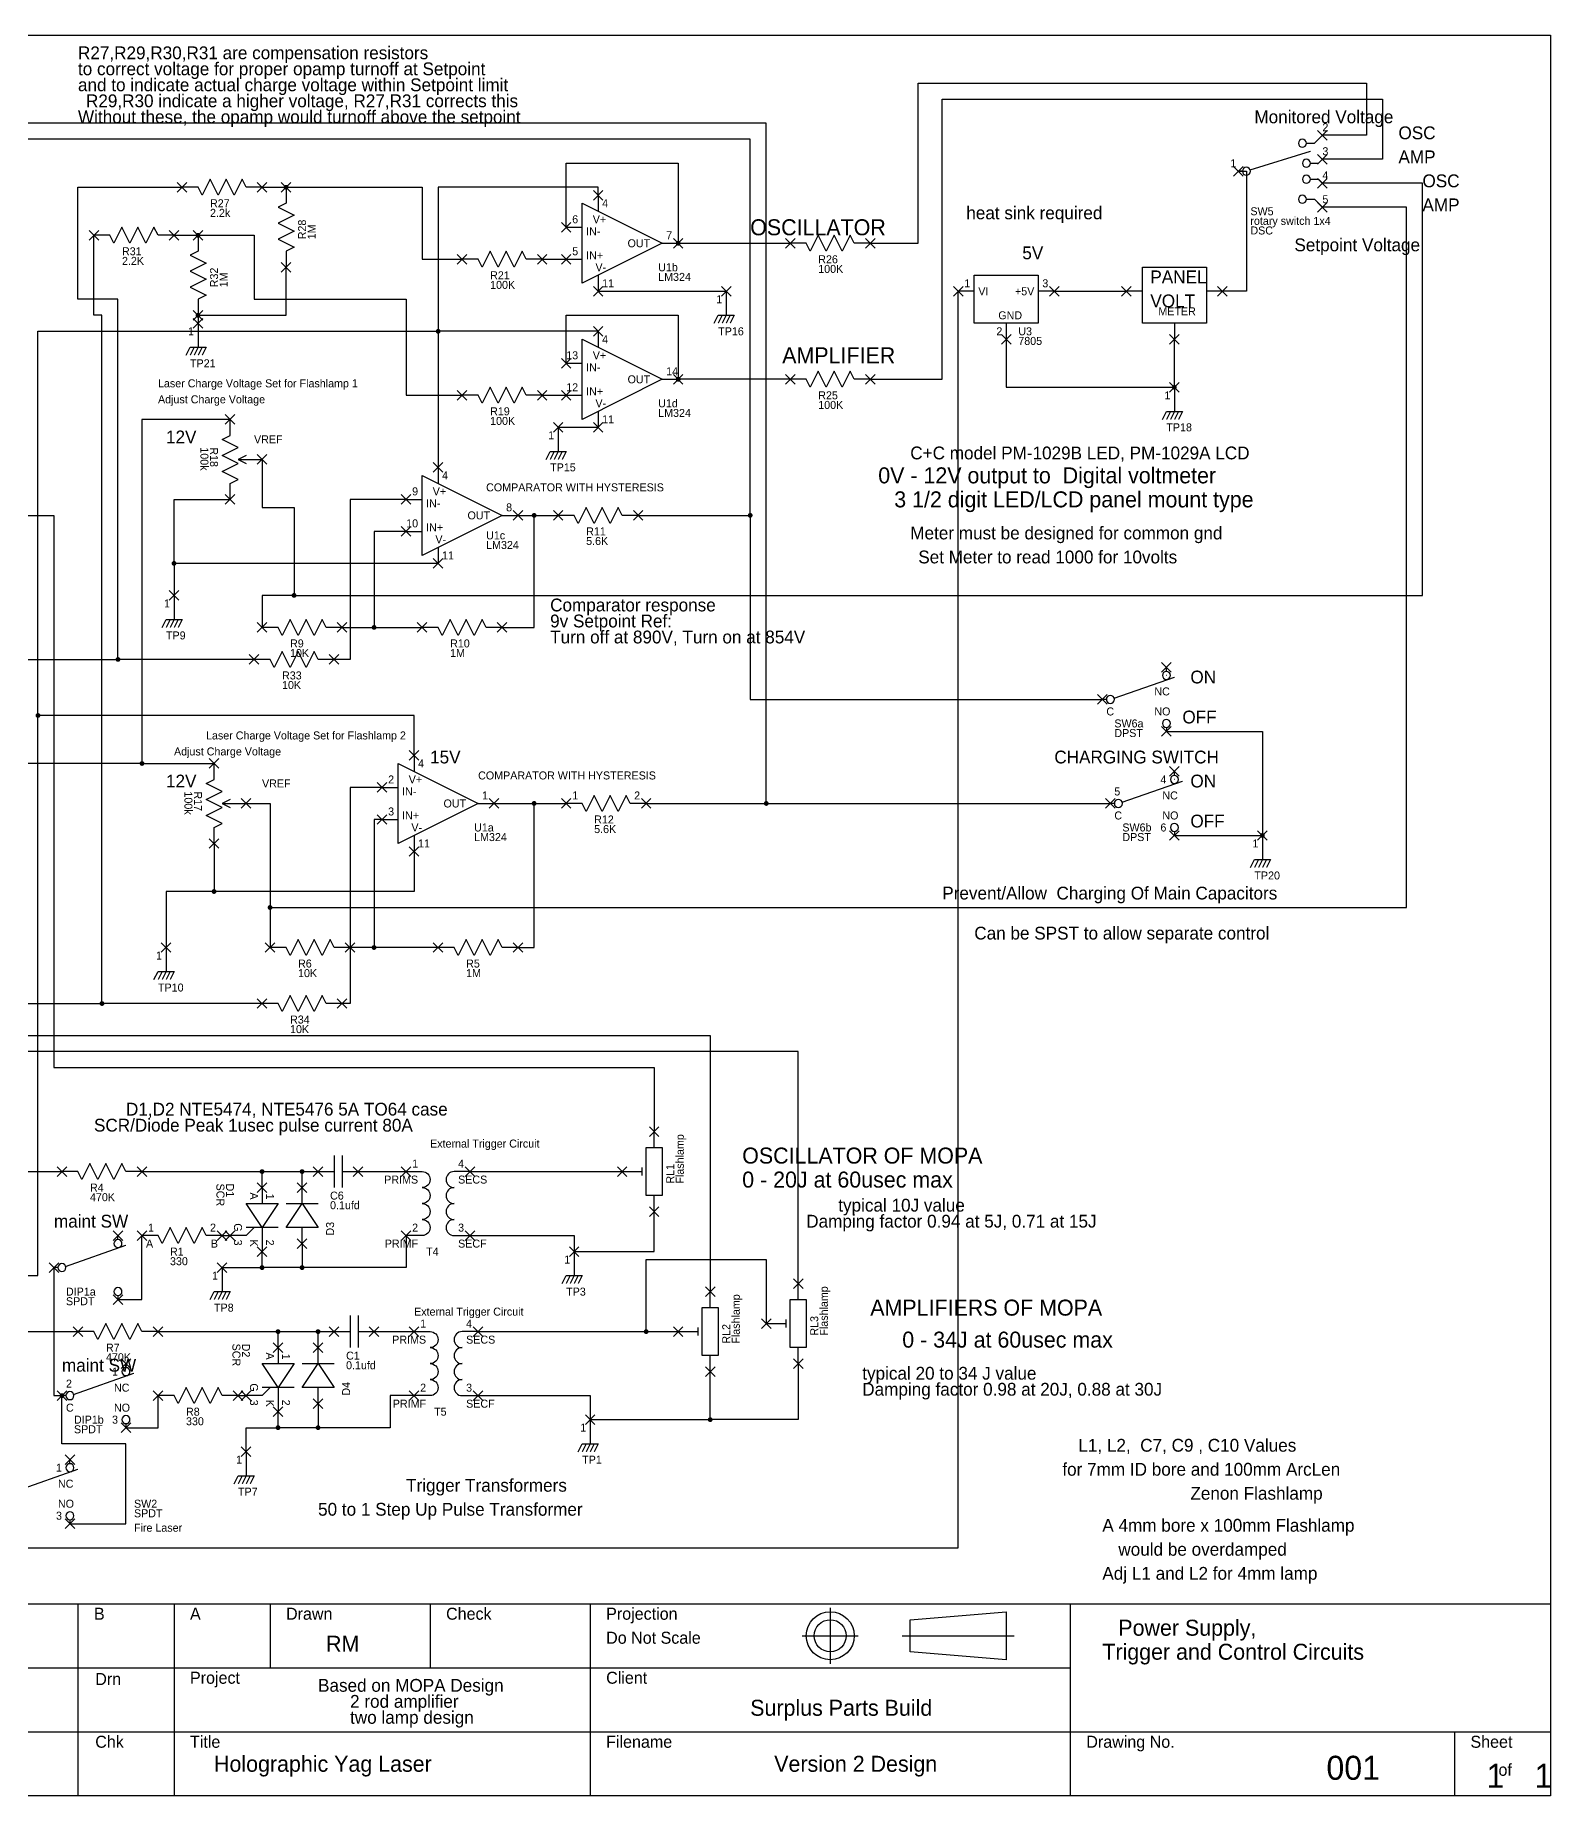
# Model space of a CAD drawing. Extents: x 14668 to 30702, y 17564 to 28750.
# Drawn here: x 21233 to 30702, y 17750 to 28750 of the extents above; entities that cross this region are included whole.
import ezdxf
from ezdxf.enums import TextEntityAlignment as Align

# ---------------------------------------------------------------- set-up
doc = ezdxf.new("R2010")
doc.units = 0
doc.layers.get('0').update_dxf_attribs({"linetype": 'CONTINUOUS'})
doc.layers.add('SHEET', color=2, linetype='CONTINUOUS')

# ---------------------------------------------------------------- blocks, each defined once
blk = doc.blocks.new('2')
for p, q in [((-30, 30), (30, -30)), ((-30, -30), (30, 30))]:
    blk.add_line(p, q)
blk = doc.blocks.new('__JUNCTIONS__')
at = {"const_width": 15}
blk.add_lwpolyline([(-7.5, 0, 1), (7.5, 0, 1)], format="xyb", close=True, dxfattribs=at)
blk = doc.blocks.new('TERMINAL')
for p, q in [((-30, 30), (30, -30)), ((-30, -30), (30, 30))]:
    blk.add_line(p, q)

msp = doc.modelspace()

# ---------------------------------------------------------------- linework, layer by layer
at = {"layer": 'SHEET'}
for points in [[(14700, 17750), (14700, 28750), (14700, 28750), (30700, 28750), (30700, 28750), (30700, 17750), (30700, 17750), (14700, 17750), (14700, 17750)], [(24650, 27200), (24650, 27700), (24650, 27700), (25150, 27450), (25150, 27450), (24650, 27200), (24650, 27200)], [(28150, 26950), (28150, 27300), (28150, 27300), (28550, 27300), (28550, 27300), (28550, 26950), (28550, 26950), (28150, 26950), (28150, 26950)], [(27100, 26950), (27100, 27250), (27100, 27250), (27500, 27250), (27500, 27250), (27500, 26950), (27500, 26950), (27100, 26950), (27100, 26950)], [(24650, 26350), (24650, 26850), (24650, 26850), (25150, 26600), (25150, 26600), (24650, 26350), (24650, 26350)], [(23650, 25500), (23650, 26000), (23650, 26000), (24150, 25750), (24150, 25750), (23650, 25500), (23650, 25500)], [(23500, 23700), (23500, 24200), (23500, 24200), (24000, 23950), (24000, 23950), (23500, 23700), (23500, 23700)], [(25150, 21500), (25050, 21500), (25050, 21500), (25050, 21800), (25050, 21800), (25150, 21800), (25150, 21800), (25150, 21500), (25150, 21500)], [(22550, 21450), (22750, 21450), (22750, 21450), (22650, 21300), (22650, 21300), (22550, 21450), (22550, 21450)], [(23000, 21300), (22800, 21300), (22800, 21300), (22900, 21450), (22900, 21450), (23000, 21300), (23000, 21300)], [(25500, 20500), (25400, 20500), (25400, 20500), (25400, 20800), (25400, 20800), (25500, 20800), (25500, 20800), (25500, 20500), (25500, 20500)], [(26050, 20550), (25950, 20550), (25950, 20550), (25950, 20850), (25950, 20850), (26050, 20850), (26050, 20850), (26050, 20550), (26050, 20550)], [(22650, 20450), (22850, 20450), (22850, 20450), (22750, 20300), (22750, 20300), (22650, 20450), (22650, 20450)], [(23100, 20300), (22900, 20300), (22900, 20300), (23000, 20450), (23000, 20450), (23100, 20300), (23100, 20300)], [(26700, 18650), (26700, 18850), (26700, 18850), (27300, 18900), (27300, 18900), (27300, 18600), (27300, 18600), (26700, 18650), (26700, 18650)]]:
    msp.add_lwpolyline(points, close=True, dxfattribs=at)
for points in [[(26450, 27450), (26750, 27450), (26750, 27450), (26750, 28450), (26750, 28450), (29550, 28450), (29550, 28450), (29550, 28125), (29550, 28125), (29275, 28125), (29275, 28125)], [(26450, 26600), (26900, 26600), (26900, 26600), (26900, 28350), (26900, 28350), (29650, 28350), (29650, 28350), (29650, 27975), (29650, 27975), (29275, 27975), (29275, 27975)], [(25800, 23950), (25800, 28200), (25800, 28200), (17450, 28200), (17450, 28200), (17450, 24150), (17450, 24150), (16650, 24150), (16650, 24150)], [(25700, 25750), (25700, 28100), (25700, 28100), (17550, 28100), (17550, 28100), (17550, 25050), (17550, 25050), (16600, 25050), (16600, 25050)], [(24550, 27550), (24550, 27950), (24550, 27950), (25250, 27950), (25250, 27950), (25250, 27450), (25250, 27450)], [(28823, 27908), (29200, 28025), (29200, 28025)], [(22650, 27800), (22550, 27800), (22550, 27800), (22525, 27850), (22525, 27850), (22475, 27750), (22475, 27750), (22425, 27850), (22425, 27850), (22375, 27750), (22375, 27750), (22325, 27850), (22325, 27850), (22275, 27750), (22275, 27750), (22250, 27800), (22250, 27800), (22150, 27800), (22150, 27800)], [(28750, 27900), (28800, 27900), (28800, 27900), (28800, 27150), (28800, 27150), (28650, 27150), (28650, 27150)], [(21750, 24850), (21750, 27100), (21750, 27100), (21500, 27100), (21500, 27100), (21500, 27800), (21500, 27800), (22150, 27800), (22150, 27800)], [(22650, 27800), (22800, 27800), (22800, 27800)], [(22800, 27800), (22800, 27700), (22800, 27700), (22750, 27675), (22750, 27675), (22850, 27625), (22850, 27625), (22750, 27575), (22750, 27575), (22850, 27525), (22850, 27525), (22750, 27475), (22750, 27475), (22850, 27425), (22850, 27425), (22800, 27400), (22800, 27400), (22800, 27300), (22800, 27300)], [(22800, 27800), (23650, 27800), (23650, 27800), (23650, 27350), (23650, 27350), (23900, 27350), (23900, 27350)], [(22850, 25250), (29900, 25250), (29900, 25250), (29900, 27825), (29900, 27825), (29275, 27825), (29275, 27825)], [(24750, 27750), (24750, 27800), (24750, 27800), (23750, 27800), (23750, 27800), (23750, 26900), (23750, 26900)], [(24750, 27750), (24750, 27650), (24750, 27650)], [(22700, 23300), (29800, 23300), (29800, 23300), (29800, 27675), (29800, 27675), (29275, 27675), (29275, 27675)], [(22100, 27500), (22000, 27500), (22000, 27500), (21975, 27550), (21975, 27550), (21925, 27450), (21925, 27450), (21875, 27550), (21875, 27550), (21825, 27450), (21825, 27450), (21775, 27550), (21775, 27550), (21725, 27450), (21725, 27450), (21700, 27500), (21700, 27500), (21600, 27500), (21600, 27500)], [(21650, 22700), (21650, 27000), (21650, 27000), (21600, 27000), (21600, 27000), (21600, 27500), (21600, 27500)], [(22100, 27500), (22250, 27500), (22250, 27500)], [(22250, 27500), (22250, 27400), (22250, 27400), (22200, 27375), (22200, 27375), (22300, 27325), (22300, 27325), (22200, 27275), (22200, 27275), (22300, 27225), (22300, 27225), (22200, 27175), (22200, 27175), (22300, 27125), (22300, 27125), (22250, 27100), (22250, 27100), (22250, 27000), (22250, 27000)], [(22250, 27500), (22600, 27500), (22600, 27500), (22600, 27100), (22600, 27100), (23550, 27100), (23550, 27100), (23550, 26500), (23550, 26500), (23900, 26500), (23900, 26500)], [(24550, 27550), (24650, 27550), (24650, 27550)], [(26450, 27450), (26350, 27450), (26350, 27450), (26325, 27500), (26325, 27500), (26275, 27400), (26275, 27400), (26225, 27500), (26225, 27500), (26175, 27400), (26175, 27400), (26125, 27500), (26125, 27500), (26075, 27400), (26075, 27400), (26050, 27450), (26050, 27450), (25950, 27450), (25950, 27450)], [(24400, 27350), (24300, 27350), (24300, 27350), (24275, 27400), (24275, 27400), (24225, 27300), (24225, 27300), (24175, 27400), (24175, 27400), (24125, 27300), (24125, 27300), (24075, 27400), (24075, 27400), (24025, 27300), (24025, 27300), (24000, 27350), (24000, 27350), (23900, 27350), (23900, 27350)], [(25150, 27450), (25250, 27450), (25250, 27450)], [(25250, 27450), (25950, 27450), (25950, 27450)], [(22250, 27000), (22800, 27000), (22800, 27000), (22800, 27300), (22800, 27300)], [(24400, 27350), (24550, 27350), (24550, 27350)], [(24550, 27350), (24650, 27350), (24650, 27350)], [(24750, 27250), (24750, 27150), (24750, 27150)], [(20900, 19850), (20900, 19300), (20900, 19300), (27000, 19300), (27000, 19300), (27000, 27150), (27000, 27150)], [(24750, 27150), (25550, 27150), (25550, 27150)], [(25550, 27150), (25550, 27000), (25550, 27000)], [(27100, 27150), (27000, 27150), (27000, 27150)], [(27600, 27150), (27500, 27150), (27500, 27150)], [(27600, 27150), (28050, 27150), (28050, 27150)], [(28150, 27150), (28050, 27150), (28050, 27150)], [(28650, 27150), (28550, 27150), (28550, 27150)], [(22250, 27000), (22250, 26950), (22250, 26950)], [(22250, 26950), (22250, 26800), (22250, 26800)], [(24550, 26700), (24550, 27000), (24550, 27000), (25250, 27000), (25250, 27000), (25250, 26600), (25250, 26600)], [(25475, 26950), (25500, 27000), (25500, 27000), (25600, 27000), (25600, 27000), (25575, 26950), (25575, 26950)], [(25525, 27000), (25500, 26950), (25500, 26950)], [(25550, 27000), (25525, 26950), (25525, 26950)], [(25575, 27000), (25550, 26950), (25550, 26950)], [(27300, 26950), (27300, 26850), (27300, 26850)], [(28350, 26950), (28350, 26850), (28350, 26850)], [(21250, 24500), (21250, 26900), (21250, 26900), (23750, 26900), (23750, 26900)], [(24750, 26900), (23750, 26900), (23750, 26900)], [(23750, 26900), (23750, 26050), (23750, 26050)], [(24750, 26900), (24750, 26800), (24750, 26800)], [(27300, 26850), (27300, 26550), (27300, 26550), (28350, 26550), (28350, 26550)], [(28350, 26550), (28350, 26850), (28350, 26850)], [(22175, 26750), (22200, 26800), (22200, 26800), (22300, 26800), (22300, 26800), (22275, 26750), (22275, 26750)], [(22225, 26800), (22200, 26750), (22200, 26750)], [(22250, 26800), (22225, 26750), (22225, 26750)], [(22275, 26800), (22250, 26750), (22250, 26750)], [(24550, 26700), (24650, 26700), (24650, 26700)], [(26450, 26600), (26350, 26600), (26350, 26600), (26325, 26650), (26325, 26650), (26275, 26550), (26275, 26550), (26225, 26650), (26225, 26650), (26175, 26550), (26175, 26550), (26125, 26650), (26125, 26650), (26075, 26550), (26075, 26550), (26050, 26600), (26050, 26600), (25950, 26600), (25950, 26600)], [(24400, 26500), (24300, 26500), (24300, 26500), (24275, 26550), (24275, 26550), (24225, 26450), (24225, 26450), (24175, 26550), (24175, 26550), (24125, 26450), (24125, 26450), (24075, 26550), (24075, 26550), (24025, 26450), (24025, 26450), (24000, 26500), (24000, 26500), (23900, 26500), (23900, 26500)], [(25150, 26600), (25250, 26600), (25250, 26600)], [(25950, 26600), (25250, 26600), (25250, 26600)], [(28350, 26550), (28350, 26400), (28350, 26400)], [(24400, 26500), (24550, 26500), (24550, 26500)], [(24550, 26500), (24650, 26500), (24650, 26500)], [(24750, 26400), (24750, 26300), (24750, 26300)], [(28275, 26350), (28300, 26400), (28300, 26400), (28400, 26400), (28400, 26400), (28375, 26350), (28375, 26350)], [(28325, 26400), (28300, 26350), (28300, 26350)], [(28350, 26400), (28325, 26350), (28325, 26350)], [(28375, 26400), (28350, 26350), (28350, 26350)], [(22450, 26350), (21900, 26350), (21900, 26350), (21900, 24200), (21900, 24200)], [(22450, 25850), (22450, 25950), (22450, 25950), (22500, 25975), (22500, 25975), (22400, 26025), (22400, 26025), (22500, 26075), (22500, 26075), (22400, 26125), (22400, 26125), (22500, 26175), (22500, 26175), (22400, 26225), (22400, 26225), (22450, 26250), (22450, 26250), (22450, 26350), (22450, 26350)], [(24500, 26300), (24500, 26150), (24500, 26150)], [(24750, 26300), (24500, 26300), (24500, 26300)], [(22550, 26125), (22500, 26100), (22500, 26100), (22550, 26075), (22550, 26075)], [(22500, 26100), (22650, 26100), (22650, 26100)], [(22650, 26100), (22650, 25800), (22650, 25800), (22850, 25800), (22850, 25800), (22850, 25250), (22850, 25250)], [(24425, 26100), (24450, 26150), (24450, 26150), (24550, 26150), (24550, 26150), (24525, 26100), (24525, 26100)], [(24475, 26150), (24450, 26100), (24450, 26100)], [(24500, 26150), (24475, 26100), (24475, 26100)], [(24525, 26150), (24500, 26100), (24500, 26100)], [(23750, 26050), (23750, 25950), (23750, 25950)], [(22100, 25450), (22100, 25850), (22100, 25850), (22450, 25850), (22450, 25850)], [(23550, 25850), (23200, 25850), (23200, 25850), (23200, 24850), (23200, 24850), (23100, 24850), (23100, 24850)], [(23550, 25850), (23650, 25850), (23650, 25850)], [(20550, 25750), (21350, 25750), (21350, 25750), (21350, 22300), (21350, 22300), (25100, 22300), (25100, 22300), (25100, 21900), (25100, 21900)], [(24150, 25750), (24250, 25750), (24250, 25750)], [(24150, 25050), (24350, 25050), (24350, 25050), (24350, 25750), (24350, 25750)], [(24250, 25750), (24350, 25750), (24350, 25750)], [(24350, 25750), (24500, 25750), (24500, 25750)], [(25000, 25750), (24900, 25750), (24900, 25750), (24875, 25800), (24875, 25800), (24825, 25700), (24825, 25700), (24775, 25800), (24775, 25800), (24725, 25700), (24725, 25700), (24675, 25800), (24675, 25800), (24625, 25700), (24625, 25700), (24600, 25750), (24600, 25750), (24500, 25750), (24500, 25750)], [(25000, 25750), (25700, 25750), (25700, 25750)], [(25700, 25750), (25700, 24600), (25700, 24600), (27900, 24600), (27900, 24600)], [(23550, 25650), (23350, 25650), (23350, 25650), (23350, 25050), (23350, 25050)], [(23550, 25650), (23650, 25650), (23650, 25650)], [(23750, 25550), (23750, 25450), (23750, 25450)], [(23750, 25450), (22100, 25450), (22100, 25450)], [(22100, 25450), (22100, 25250), (22100, 25250)], [(22100, 25250), (22100, 25100), (22100, 25100)], [(22850, 25250), (22650, 25250), (22650, 25250), (22650, 25050), (22650, 25050)], [(22025, 25050), (22050, 25100), (22050, 25100), (22150, 25100), (22150, 25100), (22125, 25050), (22125, 25050)], [(22075, 25100), (22050, 25050), (22050, 25050)], [(22100, 25100), (22075, 25050), (22075, 25050)], [(22125, 25100), (22100, 25050), (22100, 25050)], [(23150, 25050), (23050, 25050), (23050, 25050), (23025, 25100), (23025, 25100), (22975, 25000), (22975, 25000), (22925, 25100), (22925, 25100), (22875, 25000), (22875, 25000), (22825, 25100), (22825, 25100), (22775, 25000), (22775, 25000), (22750, 25050), (22750, 25050), (22650, 25050), (22650, 25050)], [(24150, 25050), (24050, 25050), (24050, 25050), (24025, 25100), (24025, 25100), (23975, 25000), (23975, 25000), (23925, 25100), (23925, 25100), (23875, 25000), (23875, 25000), (23825, 25100), (23825, 25100), (23775, 25000), (23775, 25000), (23750, 25050), (23750, 25050), (23650, 25050), (23650, 25050)], [(20150, 25050), (20400, 25050), (20400, 25050), (20400, 24850), (20400, 24850), (21750, 24850), (21750, 24850)], [(23150, 25050), (23350, 25050), (23350, 25050)], [(23350, 25050), (23650, 25050), (23650, 25050)], [(23100, 24850), (23000, 24850), (23000, 24850), (22975, 24900), (22975, 24900), (22925, 24800), (22925, 24800), (22875, 24900), (22875, 24900), (22825, 24800), (22825, 24800), (22775, 24900), (22775, 24900), (22725, 24800), (22725, 24800), (22700, 24850), (22700, 24850), (22600, 24850), (22600, 24850)], [(22600, 24850), (21750, 24850), (21750, 24850)], [(28300, 24750), (28299, 24750), (28299, 24750)], [(27973, 24608), (28350, 24740), (28350, 24740)], [(20750, 21000), (21250, 21000), (21250, 21000), (21250, 24500), (21250, 24500)], [(23600, 24250), (23600, 24500), (23600, 24500), (21250, 24500), (21250, 24500)], [(28300, 24400), (28900, 24400), (28900, 24400), (28900, 23750), (28900, 23750)], [(21900, 24200), (21150, 24200), (21150, 24200), (21150, 20250), (21150, 20250), (20900, 20250), (20900, 20250), (20900, 19850), (20900, 19850)], [(21900, 24200), (22350, 24200), (22350, 24200)], [(22350, 23700), (22350, 23800), (22350, 23800), (22400, 23825), (22400, 23825), (22300, 23875), (22300, 23875), (22400, 23925), (22400, 23925), (22300, 23975), (22300, 23975), (22400, 24025), (22400, 24025), (22300, 24075), (22300, 24075), (22350, 24100), (22350, 24100), (22350, 24200), (22350, 24200)], [(23600, 24250), (23600, 24150), (23600, 24150)], [(28023, 23958), (28400, 24090), (28400, 24090)], [(28350, 24100), (28349, 24100), (28349, 24100)], [(23400, 24050), (23200, 24050), (23200, 24050), (23200, 22700), (23200, 22700), (23150, 22700), (23150, 22700)], [(23400, 24050), (23500, 24050), (23500, 24050)], [(25050, 23950), (24950, 23950), (24950, 23950), (24925, 24000), (24925, 24000), (24875, 23900), (24875, 23900), (24825, 24000), (24825, 24000), (24775, 23900), (24775, 23900), (24725, 24000), (24725, 24000), (24675, 23900), (24675, 23900), (24650, 23950), (24650, 23950), (24550, 23950), (24550, 23950)], [(22450, 23975), (22400, 23950), (22400, 23950), (22450, 23925), (22450, 23925)], [(22400, 23950), (22550, 23950), (22550, 23950)], [(22550, 23950), (22700, 23950), (22700, 23950), (22700, 23300), (22700, 23300)], [(24000, 23950), (24100, 23950), (24100, 23950)], [(24100, 23950), (24350, 23950), (24350, 23950)], [(24250, 23050), (24350, 23050), (24350, 23050), (24350, 23950), (24350, 23950)], [(24350, 23950), (24550, 23950), (24550, 23950)], [(25050, 23950), (25800, 23950), (25800, 23950)], [(25800, 23950), (27950, 23950), (27950, 23950)], [(23400, 23850), (23350, 23850), (23350, 23850), (23350, 23050), (23350, 23050)], [(23400, 23850), (23500, 23850), (23500, 23850)], [(22350, 23700), (22350, 23400), (22350, 23400)], [(23600, 23650), (23600, 23400), (23600, 23400), (22350, 23400), (22350, 23400)], [(23600, 23750), (23600, 23650), (23600, 23650)], [(28350, 23750), (28900, 23750), (28900, 23750)], [(28900, 23750), (28900, 23600), (28900, 23600)], [(28825, 23550), (28850, 23600), (28850, 23600), (28950, 23600), (28950, 23600), (28925, 23550), (28925, 23550)], [(28875, 23600), (28850, 23550), (28850, 23550)], [(28900, 23600), (28875, 23550), (28875, 23550)], [(28925, 23600), (28900, 23550), (28900, 23550)], [(20600, 23350), (20800, 23350), (20800, 23350), (20800, 22500), (20800, 22500), (25450, 22500), (25450, 22500), (25450, 20900), (25450, 20900)], [(22350, 23400), (22050, 23400), (22050, 23400), (22050, 23050), (22050, 23050)], [(26000, 20950), (26000, 22400), (26000, 22400), (21100, 22400), (21100, 22400), (21100, 23300), (21100, 23300), (20950, 23300), (20950, 23300)], [(22700, 23300), (22700, 23050), (22700, 23050)], [(19900, 23100), (20100, 23100), (20100, 23100), (20100, 22700), (20100, 22700), (21650, 22700), (21650, 22700)], [(23200, 23050), (23100, 23050), (23100, 23050), (23075, 23100), (23075, 23100), (23025, 23000), (23025, 23000), (22975, 23100), (22975, 23100), (22925, 23000), (22925, 23000), (22875, 23100), (22875, 23100), (22825, 23000), (22825, 23000), (22800, 23050), (22800, 23050), (22700, 23050), (22700, 23050)], [(24250, 23050), (24150, 23050), (24150, 23050), (24125, 23100), (24125, 23100), (24075, 23000), (24075, 23000), (24025, 23100), (24025, 23100), (23975, 23000), (23975, 23000), (23925, 23100), (23925, 23100), (23875, 23000), (23875, 23000), (23850, 23050), (23850, 23050), (23750, 23050), (23750, 23050)], [(22050, 23050), (22050, 22900), (22050, 22900)], [(23350, 23050), (23200, 23050), (23200, 23050)], [(23750, 23050), (23350, 23050), (23350, 23050)], [(21975, 22850), (22000, 22900), (22000, 22900), (22100, 22900), (22100, 22900), (22075, 22850), (22075, 22850)], [(22025, 22900), (22000, 22850), (22000, 22850)], [(22050, 22900), (22025, 22850), (22025, 22850)], [(22075, 22900), (22050, 22850), (22050, 22850)], [(22650, 22700), (21650, 22700), (21650, 22700)], [(23150, 22700), (23050, 22700), (23050, 22700), (23025, 22750), (23025, 22750), (22975, 22650), (22975, 22650), (22925, 22750), (22925, 22750), (22875, 22650), (22875, 22650), (22825, 22750), (22825, 22750), (22775, 22650), (22775, 22650), (22750, 22700), (22750, 22700), (22650, 22700), (22650, 22700)], [(25100, 21800), (25100, 21900), (25100, 21900)], [(21900, 21650), (21800, 21650), (21800, 21650), (21775, 21700), (21775, 21700), (21725, 21600), (21725, 21600), (21675, 21700), (21675, 21700), (21625, 21600), (21625, 21600), (21575, 21700), (21575, 21700), (21525, 21600), (21525, 21600), (21500, 21650), (21500, 21650), (21400, 21650), (21400, 21650)], [(23100, 21750), (23100, 21550), (23100, 21550)], [(23150, 21750), (23150, 21550), (23150, 21550)], [(25025, 21625), (25025, 21675), (25025, 21675)], [(21000, 21650), (21400, 21650), (21400, 21650)], [(21000, 21650), (21000, 20650), (21000, 20650), (21500, 20650), (21500, 20650)], [(21900, 21650), (22650, 21650), (22650, 21650)], [(22650, 21550), (22650, 21650), (22650, 21650)], [(22650, 21650), (22900, 21650), (22900, 21650)], [(22900, 21550), (22900, 21650), (22900, 21650)], [(22900, 21650), (23000, 21650), (23000, 21650)], [(23000, 21650), (23100, 21650), (23100, 21650)], [(23150, 21650), (23250, 21650), (23250, 21650)], [(23250, 21650), (23550, 21650), (23550, 21650)], [(23950, 21650), (24900, 21650), (24900, 21650)], [(24900, 21650), (25025, 21650), (25025, 21650)], [(22650, 21550), (22650, 21450), (22650, 21450)], [(22800, 21450), (23000, 21450), (23000, 21450)], [(22900, 21450), (22900, 21550), (22900, 21550)], [(25100, 21400), (25100, 21500), (25100, 21500)], [(24600, 21150), (25100, 21150), (25100, 21150), (25100, 21400), (25100, 21400)], [(21750, 20850), (21900, 20850), (21900, 20850), (21900, 21250), (21900, 21250)], [(22400, 21250), (22300, 21250), (22300, 21250), (22275, 21300), (22275, 21300), (22225, 21200), (22225, 21200), (22175, 21300), (22175, 21300), (22125, 21200), (22125, 21200), (22075, 21300), (22075, 21300), (22025, 21200), (22025, 21200), (22000, 21250), (22000, 21250), (21900, 21250), (21900, 21250)], [(22400, 21250), (22450, 21250), (22450, 21250)], [(22600, 21300), (22550, 21250), (22550, 21250), (22450, 21250), (22450, 21250)], [(22750, 21300), (22550, 21300), (22550, 21300)], [(22650, 21300), (22650, 21150), (22650, 21150)], [(22900, 21200), (22900, 21300), (22900, 21300)], [(23550, 21250), (23550, 21050), (23550, 21050), (22900, 21050), (22900, 21050)], [(23950, 21250), (24600, 21250), (24600, 21250), (24600, 21150), (24600, 21150)], [(21423, 21058), (21800, 21190), (21800, 21190)], [(21750, 21200), (21749, 21200), (21749, 21200)], [(22650, 21050), (22650, 21150), (22650, 21150)], [(22900, 21200), (22900, 21050), (22900, 21050)], [(24600, 21150), (24600, 21000), (24600, 21000)], [(21350, 21050), (21350, 20250), (21350, 20250), (21400, 20250), (21400, 20250)], [(22400, 21050), (22400, 20900), (22400, 20900)], [(22400, 21050), (22650, 21050), (22650, 21050)], [(22900, 21050), (22650, 21050), (22650, 21050)], [(25050, 20650), (25050, 21100), (25050, 21100), (25800, 21100), (25800, 21100), (25800, 20700), (25800, 20700)], [(22325, 20850), (22350, 20900), (22350, 20900), (22450, 20900), (22450, 20900), (22425, 20850), (22425, 20850)], [(22375, 20900), (22350, 20850), (22350, 20850)], [(22400, 20900), (22375, 20850), (22375, 20850)], [(22425, 20900), (22400, 20850), (22400, 20850)], [(24525, 20950), (24550, 21000), (24550, 21000), (24650, 21000), (24650, 21000), (24625, 20950), (24625, 20950)], [(24575, 21000), (24550, 20950), (24550, 20950)], [(24600, 21000), (24575, 20950), (24575, 20950)], [(24625, 21000), (24600, 20950), (24600, 20950)], [(25450, 20800), (25450, 20900), (25450, 20900)], [(26000, 20850), (26000, 20950), (26000, 20950)], [(22000, 20650), (21900, 20650), (21900, 20650), (21875, 20700), (21875, 20700), (21825, 20600), (21825, 20600), (21775, 20700), (21775, 20700), (21725, 20600), (21725, 20600), (21675, 20700), (21675, 20700), (21625, 20600), (21625, 20600), (21600, 20650), (21600, 20650), (21500, 20650), (21500, 20650)], [(23200, 20750), (23200, 20550), (23200, 20550)], [(23250, 20750), (23250, 20550), (23250, 20550)], [(25800, 20700), (25925, 20700), (25925, 20700)], [(25925, 20675), (25925, 20725), (25925, 20725)], [(22000, 20650), (22750, 20650), (22750, 20650)], [(22750, 20550), (22750, 20650), (22750, 20650)], [(22750, 20650), (23000, 20650), (23000, 20650)], [(23000, 20550), (23000, 20650), (23000, 20650)], [(23000, 20650), (23100, 20650), (23100, 20650)], [(23100, 20650), (23200, 20650), (23200, 20650)], [(23250, 20650), (23350, 20650), (23350, 20650)], [(23350, 20650), (23600, 20650), (23600, 20650)], [(24000, 20650), (25050, 20650), (25050, 20650)], [(25050, 20650), (25250, 20650), (25250, 20650)], [(25250, 20650), (25375, 20650), (25375, 20650)], [(25375, 20625), (25375, 20675), (25375, 20675)], [(22750, 20550), (22750, 20450), (22750, 20450)], [(23000, 20450), (23000, 20550), (23000, 20550)], [(25450, 20400), (25450, 20500), (25450, 20500)], [(26000, 20450), (26000, 20550), (26000, 20550)], [(21473, 20258), (21850, 20390), (21850, 20390)], [(21800, 20400), (21799, 20400), (21799, 20400)], [(22900, 20450), (23100, 20450), (23100, 20450)], [(26000, 20450), (26000, 20100), (26000, 20100), (25450, 20100), (25450, 20100)], [(25450, 20100), (25450, 20400), (25450, 20400)], [(21450, 19450), (21800, 19450), (21800, 19450), (21800, 19950), (21800, 19950), (21400, 19950), (21400, 19950), (21400, 20250), (21400, 20250)], [(21800, 20050), (22000, 20050), (22000, 20050), (22000, 20250), (22000, 20250)], [(22500, 20250), (22400, 20250), (22400, 20250), (22375, 20300), (22375, 20300), (22325, 20200), (22325, 20200), (22275, 20300), (22275, 20300), (22225, 20200), (22225, 20200), (22175, 20300), (22175, 20300), (22125, 20200), (22125, 20200), (22100, 20250), (22100, 20250), (22000, 20250), (22000, 20250)], [(22500, 20250), (22550, 20250), (22550, 20250)], [(22700, 20300), (22650, 20250), (22650, 20250), (22550, 20250), (22550, 20250)], [(22850, 20300), (22650, 20300), (22650, 20300)], [(22750, 20300), (22750, 20150), (22750, 20150)], [(23000, 20200), (23000, 20300), (23000, 20300)], [(23600, 20250), (23450, 20250), (23450, 20250), (23450, 20050), (23450, 20050), (23000, 20050), (23000, 20050)], [(24000, 20250), (24700, 20250), (24700, 20250), (24700, 20100), (24700, 20100)], [(22750, 20050), (22750, 20150), (22750, 20150)], [(23000, 20200), (23000, 20050), (23000, 20050)], [(22550, 19900), (22550, 20050), (22550, 20050), (22750, 20050), (22750, 20050)], [(23000, 20050), (22750, 20050), (22750, 20050)], [(24700, 20100), (24700, 19950), (24700, 19950)], [(24700, 20100), (25450, 20100), (25450, 20100)], [(24625, 19900), (24650, 19950), (24650, 19950), (24750, 19950), (24750, 19950), (24725, 19900), (24725, 19900)], [(24675, 19950), (24650, 19900), (24650, 19900)], [(24700, 19950), (24675, 19900), (24675, 19900)], [(24725, 19950), (24700, 19900), (24700, 19900)], [(21450, 19800), (21449, 19800), (21449, 19800)], [(22550, 19900), (22550, 19750), (22550, 19750)], [(21123, 19658), (21500, 19790), (21500, 19790)], [(22475, 19700), (22500, 19750), (22500, 19750), (22600, 19750), (22600, 19750), (22575, 19700), (22575, 19700)], [(22525, 19750), (22500, 19700), (22500, 19700)], [(22550, 19750), (22525, 19700), (22525, 19700)], [(22575, 19750), (22550, 19700), (22550, 19700)], [(19700, 17750), (19700, 18950), (19700, 18950), (30700, 18950), (30700, 18950)], [(21500, 18950), (21500, 17750), (21500, 17750)], [(22100, 18950), (22100, 17750), (22100, 17750)], [(22700, 18950), (22700, 18550), (22700, 18550)], [(23700, 18950), (23700, 18550), (23700, 18550)], [(24700, 18950), (24700, 17750), (24700, 17750)], [(26200, 18925), (26200, 18575), (26200, 18575)], [(27700, 18950), (27700, 17750), (27700, 17750)], [(26025, 18750), (26375, 18750), (26375, 18750)], [(26650, 18750), (27350, 18750), (27350, 18750)], [(19700, 18550), (27700, 18550), (27700, 18550)], [(19700, 18150), (30700, 18150), (30700, 18150)], [(30100, 18150), (30100, 17750), (30100, 17750)]]:
    msp.add_lwpolyline(points, dxfattribs=at)
for points in [[(29175, 28075, 2.414), (29150, 28050), (29150, 28050, 0.414), (29175, 28075), (29175, 28075), (29225, 28075), (29225, 28075), (29275, 28125), (29275, 28125)], [(29200, 27950, 2.414), (29175, 27925), (29175, 27925, 0.414), (29200, 27950), (29200, 27950), (29250, 27950), (29250, 27950), (29275, 27975), (29275, 27975)], [(28775, 27900, 0.414), (28800, 27875), (28800, 27875, 0.414), (28825, 27900), (28825, 27900, 0.414), (28800, 27925), (28800, 27925, 0.414), (28775, 27900), (28775, 27900), (28750, 27900), (28750, 27900)], [(29200, 27850, 2.414), (29175, 27825), (29175, 27825, 0.414), (29200, 27850), (29200, 27850), (29250, 27850), (29250, 27850), (29275, 27825), (29275, 27825)], [(29175, 27725, 2.414), (29150, 27700), (29150, 27700, 0.414), (29175, 27725), (29175, 27725), (29225, 27725), (29225, 27725), (29275, 27675), (29275, 27675)], [(28300, 24775, 0.414), (28275, 24750), (28275, 24750, 0.414), (28300, 24725), (28300, 24725, 0.414), (28325, 24750), (28325, 24750, 0.414), (28300, 24775), (28300, 24775), (28300, 24800), (28300, 24800)], [(27925, 24600, 0.414), (27950, 24575), (27950, 24575, 0.414), (27975, 24600), (27975, 24600, 0.414), (27950, 24625), (27950, 24625, 0.414), (27925, 24600), (27925, 24600), (27900, 24600), (27900, 24600)], [(28300, 24425, 0.414), (28325, 24450), (28325, 24450, 0.414), (28300, 24475), (28300, 24475, 0.414), (28275, 24450), (28275, 24450, 0.414), (28300, 24425), (28300, 24425), (28300, 24400), (28300, 24400)], [(28350, 24125, 0.414), (28325, 24100), (28325, 24100, 0.414), (28350, 24075), (28350, 24075, 0.414), (28375, 24100), (28375, 24100, 0.414), (28350, 24125), (28350, 24125), (28350, 24150), (28350, 24150)], [(27975, 23950, 0.414), (28000, 23925), (28000, 23925, 0.414), (28025, 23950), (28025, 23950, 0.414), (28000, 23975), (28000, 23975, 0.414), (27975, 23950), (27975, 23950), (27950, 23950), (27950, 23950)], [(28350, 23775, 0.414), (28375, 23800), (28375, 23800, 0.414), (28350, 23825), (28350, 23825, 0.414), (28325, 23800), (28325, 23800, 0.414), (28350, 23775), (28350, 23775), (28350, 23750), (28350, 23750)], [(23550, 21650), (23650, 21650), (23650, 21650, -0.414), (23700, 21600), (23700, 21600, -0.414), (23650, 21550), (23650, 21550, -0.414), (23700, 21500), (23700, 21500, -0.414), (23650, 21450), (23650, 21450, -0.414), (23700, 21400), (23700, 21400, -0.414), (23650, 21350), (23650, 21350, -0.414), (23700, 21300), (23700, 21300, -0.414), (23650, 21250), (23650, 21250), (23550, 21250), (23550, 21250)], [(23950, 21650), (23850, 21650), (23850, 21650, 0.414), (23800, 21600), (23800, 21600, 0.414), (23850, 21550), (23850, 21550, 0.414), (23800, 21500), (23800, 21500, 0.414), (23850, 21450), (23850, 21450, 0.414), (23800, 21400), (23800, 21400, 0.414), (23850, 21350), (23850, 21350, 0.414), (23800, 21300), (23800, 21300, 0.414), (23850, 21250), (23850, 21250), (23950, 21250), (23950, 21250)], [(21750, 21225, 0.414), (21725, 21200), (21725, 21200, 0.414), (21750, 21175), (21750, 21175, 0.414), (21775, 21200), (21775, 21200, 0.414), (21750, 21225), (21750, 21225), (21750, 21250), (21750, 21250)], [(21375, 21050, 0.414), (21400, 21025), (21400, 21025, 0.414), (21425, 21050), (21425, 21050, 0.414), (21400, 21075), (21400, 21075, 0.414), (21375, 21050), (21375, 21050), (21350, 21050), (21350, 21050)], [(21750, 20875, 0.414), (21775, 20900), (21775, 20900, 0.414), (21750, 20925), (21750, 20925, 0.414), (21725, 20900), (21725, 20900, 0.414), (21750, 20875), (21750, 20875), (21750, 20850), (21750, 20850)], [(23600, 20650), (23700, 20650), (23700, 20650, -0.414), (23750, 20600), (23750, 20600, -0.414), (23700, 20550), (23700, 20550, -0.414), (23750, 20500), (23750, 20500, -0.414), (23700, 20450), (23700, 20450, -0.414), (23750, 20400), (23750, 20400, -0.414), (23700, 20350), (23700, 20350, -0.414), (23750, 20300), (23750, 20300, -0.414), (23700, 20250), (23700, 20250), (23600, 20250), (23600, 20250)], [(24000, 20650), (23900, 20650), (23900, 20650, 0.414), (23850, 20600), (23850, 20600, 0.414), (23900, 20550), (23900, 20550, 0.414), (23850, 20500), (23850, 20500, 0.414), (23900, 20450), (23900, 20450, 0.414), (23850, 20400), (23850, 20400, 0.414), (23900, 20350), (23900, 20350, 0.414), (23850, 20300), (23850, 20300, 0.414), (23900, 20250), (23900, 20250), (24000, 20250), (24000, 20250)], [(21800, 20425, 0.414), (21775, 20400), (21775, 20400, 0.414), (21800, 20375), (21800, 20375, 0.414), (21825, 20400), (21825, 20400, 0.414), (21800, 20425), (21800, 20425), (21800, 20450), (21800, 20450)], [(21425, 20250, 0.414), (21450, 20225), (21450, 20225, 0.414), (21475, 20250), (21475, 20250, 0.414), (21450, 20275), (21450, 20275, 0.414), (21425, 20250), (21425, 20250), (21400, 20250), (21400, 20250)], [(21800, 20075, 0.414), (21825, 20100), (21825, 20100, 0.414), (21800, 20125), (21800, 20125, 0.414), (21775, 20100), (21775, 20100, 0.414), (21800, 20075), (21800, 20075), (21800, 20050), (21800, 20050)], [(21450, 19825, 0.414), (21425, 19800), (21425, 19800, 0.414), (21450, 19775), (21450, 19775, 0.414), (21475, 19800), (21475, 19800, 0.414), (21450, 19825), (21450, 19825), (21450, 19850), (21450, 19850)], [(21450, 19475, 0.414), (21475, 19500), (21475, 19500, 0.414), (21450, 19525), (21450, 19525, 0.414), (21425, 19500), (21425, 19500, 0.414), (21450, 19475), (21450, 19475), (21450, 19450), (21450, 19450)]]:
    msp.add_lwpolyline(points, format="xyb", dxfattribs=at)
for points in [[(26200, 18600, -0.414), (26050, 18750), (26050, 18750, -0.414), (26200, 18900), (26200, 18900, -0.414), (26350, 18750), (26350, 18750, -0.414), (26200, 18600), (26200, 18600)], [(26200, 18850, -0.414), (26300, 18750), (26300, 18750, -0.414), (26200, 18650), (26200, 18650, -0.414), (26100, 18750), (26100, 18750, -0.414), (26200, 18850), (26200, 18850)]]:
    msp.add_lwpolyline(points, format="xyb", close=True, dxfattribs=at)

# ---------------------------------------------------------------- block references
for name, p, rotation in [('2', (29275, 28125), 270), ('2', (29275, 27975), 270), ('2', (22150, 27800), 270), ('2', (22650, 27800), 270), ('2', (28750, 27900), 270), ('2', (24750, 27750), 270), ('2', (21600, 27500), 270), ('2', (22100, 27500), 270), ('2', (24550, 27550), 270), ('2', (25250, 27450), 270), ('__JUNCTIONS__', (25250, 27450), 270), ('2', (25950, 27450), 270), ('2', (26450, 27450), 270), ('2', (23900, 27350), 270), ('2', (24400, 27350), 270), ('2', (24550, 27350), 270), ('2', (24750, 27150), 270), ('2', (25550, 27150), 270), ('2', (27000, 27150), 270), ('2', (27600, 27150), 270), ('2', (28050, 27150), 270), ('2', (28650, 27150), 270), ('2', (22250, 26950), 270), ('2', (24750, 26900), 270), ('2', (27300, 26850), 270), ('2', (28350, 26850), 270), ('2', (24550, 26700), 270), ('2', (25250, 26600), 270), ('2', (25950, 26600), 270), ('2', (26450, 26600), 270), ('2', (23900, 26500), 270), ('2', (24400, 26500), 270), ('2', (24550, 26500), 270), ('__JUNCTIONS__', (25250, 26600), 270), ('2', (28350, 26550), 270), ('__JUNCTIONS__', (28350, 26550), 270), ('2', (22450, 26350), 180), ('2', (24500, 26300), 270), ('2', (24750, 26300), 270), ('2', (22650, 26100), 180), ('2', (23750, 26050), 270), ('2', (22450, 25850), 180), ('2', (23550, 25850), 270), ('2', (24250, 25750), 270), ('2', (24500, 25750), 270), ('2', (25000, 25750), 270), ('2', (23550, 25650), 270), ('2', (23750, 25450), 270), ('2', (22100, 25250), 270), ('2', (22650, 25050), 270), ('2', (23150, 25050), 270), ('2', (23650, 25050), 270), ('2', (24150, 25050), 270), ('2', (22600, 24850), 270), ('2', (23100, 24850), 270), ('2', (28300, 24800), 270), ('2', (27900, 24600), 270), ('2', (28300, 24400), 270), ('2', (22350, 24200), 180), ('2', (23600, 24250), 270), ('2', (28350, 24150), 270), ('2', (22550, 23950), 180), ('2', (23400, 24050), 270), ('2', (24100, 23950), 270), ('2', (24550, 23950), 270), ('2', (25050, 23950), 270), ('2', (27950, 23950), 270), ('2', (23400, 23850), 270), ('2', (28350, 23750), 270), ('2', (28900, 23750), 270), ('__JUNCTIONS__', (28900, 23750), 270), ('2', (22350, 23700), 180), ('2', (23600, 23650), 270), ('2', (22050, 23050), 270), ('2', (22700, 23050), 270), ('2', (23200, 23050), 270), ('2', (23750, 23050), 270), ('2', (24250, 23050), 270), ('2', (22650, 22700), 270), ('2', (23150, 22700), 270), ('2', (21400, 21650), 270), ('2', (21900, 21650), 270), ('2', (23000, 21650), 270), ('2', (23250, 21650), 270), ('2', (23550, 21650), 270), ('2', (23950, 21650), 270), ('2', (22650, 21550), 180), ('2', (21750, 21250), 270), ('2', (21900, 21250), 270), ('2', (22400, 21250), 270), ('2', (22450, 21250), 180), ('2', (23550, 21250), 270), ('2', (23950, 21250), 270), ('2', (22650, 21150), 180), ('2', (24600, 21150), 270), ('2', (21350, 21050), 270), ('2', (22400, 21050), 270), ('2', (21750, 20850), 270), ('2', (21500, 20650), 270), ('2', (22000, 20650), 270), ('2', (23100, 20650), 270), ('2', (23350, 20650), 270), ('2', (23600, 20650), 270), ('2', (24000, 20650), 270), ('2', (22750, 20550), 180), ('2', (21800, 20450), 270), ('2', (21400, 20250), 270), ('__JUNCTIONS__', (21400, 20250), 270), ('2', (22000, 20250), 270), ('2', (22500, 20250), 270), ('2', (22550, 20250), 180), ('2', (23600, 20250), 270), ('2', (24000, 20250), 270), ('2', (22750, 20150), 180), ('2', (24700, 20100), 270), ('2', (21800, 20050), 270), ('2', (22550, 19900), 270), ('2', (21450, 19850), 270), ('2', (21450, 19450), 270)]:
    msp.add_blockref(name, p, dxfattribs=dict(at, rotation=rotation))
for name, p in [('2', (22800, 27800)), ('TERMINAL', (29275, 27825)), ('__JUNCTIONS__', (22800, 27800)), ('TERMINAL', (29275, 27675)), ('2', (22250, 27500)), ('__JUNCTIONS__', (22250, 27500)), ('2', (22800, 27300)), ('2', (22250, 27000)), ('__JUNCTIONS__', (22250, 27000)), ('__JUNCTIONS__', (23750, 26900)), ('__JUNCTIONS__', (24350, 25750)), ('__JUNCTIONS__', (25700, 25750)), ('__JUNCTIONS__', (22100, 25450)), ('__JUNCTIONS__', (22850, 25250)), ('__JUNCTIONS__', (23350, 25050)), ('__JUNCTIONS__', (21750, 24850)), ('__JUNCTIONS__', (21250, 24500)), ('__JUNCTIONS__', (21900, 24200)), ('__JUNCTIONS__', (24350, 23950)), ('__JUNCTIONS__', (25800, 23950)), ('__JUNCTIONS__', (22350, 23400)), ('__JUNCTIONS__', (22700, 23300)), ('__JUNCTIONS__', (23350, 23050)), ('__JUNCTIONS__', (21650, 22700)), ('2', (25100, 21900)), ('2', (24900, 21650)), ('__JUNCTIONS__', (22650, 21650)), ('2', (22900, 21550)), ('__JUNCTIONS__', (22900, 21650)), ('2', (25100, 21400)), ('2', (22900, 21200)), ('__JUNCTIONS__', (22650, 21050)), ('__JUNCTIONS__', (22900, 21050)), ('2', (25450, 20900)), ('2', (26000, 20950)), ('2', (25250, 20650)), ('2', (25800, 20700)), ('__JUNCTIONS__', (22750, 20650)), ('2', (23000, 20550)), ('__JUNCTIONS__', (23000, 20650)), ('__JUNCTIONS__', (25050, 20650)), ('2', (26000, 20450)), ('2', (25450, 20400)), ('2', (23000, 20200)), ('__JUNCTIONS__', (22750, 20050)), ('__JUNCTIONS__', (23000, 20050)), ('__JUNCTIONS__', (25450, 20100))]:
    msp.add_blockref(name, p, dxfattribs=at)

# ---------------------------------------------------------------- texts
at = {"layer": 'SHEET', "color": 5}
for s, height, p in [('R27,R29,R30,R31 are compensation resistors', 80, (21500, 28600)), ('to correct voltage for proper opamp turnoff at Setpoint', 80, (21500, 28500)), ('and to indicate actual charge voltage within Setpoint limit', 80, (21500, 28400)), ('R29,R30 indicate a higher voltage, R27,R31 corrects this', 80, (21550, 28300)), ('Without these, the opamp would turnoff above the setpoint', 80, (21500, 28200)), ('Monitored Voltage', 80, (28850, 28200)), ('OSC', 80, (29750, 28100)), ('AMP', 80, (29750, 27950)), ('OSC', 80, (29900, 27800)), ('R27', 50, (22325, 27675)), ('AMP', 80, (29900, 27650)), ('2.2k', 50, (22325, 27615)), ('heat sink required', 80, (27050, 27600)), ('SW5', 50, (28825, 27625)), ('rotary switch 1x4', 50, (28825, 27565)), ('OSCILLATOR', 100, (25700, 27500)), ('DSC', 50, (28825, 27505)), ('R31', 50, (21775, 27375)), ('5V', 80, (27400, 27350)), ('Setpoint Voltage', 80, (29100, 27400)), ('2.2K', 50, (21775, 27315)), ('U1b', 50, (25125, 27275)), ('R26', 50, (26125, 27325)), ('100K', 50, (26125, 27265)), ('PANEL', 80, (28200, 27200)), ('R21', 50, (24075, 27225)), ('100K', 50, (24075, 27165)), ('LM324', 50, (25125, 27215)), ('VOLT', 80, (28200, 27050)), ('METER', 50, (28250, 27000)), ('TP16', 50, (25500, 26875)), ('7805', 50, (27375, 26815)), ('U3', 50, (27375, 26875)), ('AMPLIFIER', 100, (25900, 26700)), ('TP21', 50, (22200, 26675)), ('Laser Charge Voltage Set for Flashlamp 1', 50, (22000, 26550)), ('R25', 50, (26125, 26475)), ('Adjust Charge Voltage', 50, (22000, 26450)), ('R19', 50, (24075, 26375)), ('U1d', 50, (25125, 26425)), ('LM324', 50, (25125, 26365)), ('100K', 50, (26125, 26415)), ('100K', 50, (24075, 26315)), ('TP18', 50, (28300, 26275)), ('12V', 80, (22050, 26200)), ('VREF', 50, (22600, 26200)), ('C+C model PM-1029B LED, PM-1029A LCD', 80, (26700, 26100)), ('TP15', 50, (24450, 26025)), ('0V - 12V output to  Digital voltmeter', 100, (26500, 25950)), ('COMPARATOR WITH HYSTERESIS', 50, (24050, 25900)), ('3 1/2 digit LED/LCD panel mount type', 100, (26600, 25800)), ('U1c', 50, (24050, 25600)), ('R11', 50, (24675, 25625)), ('Meter must be designed for common gnd', 80, (26700, 25600)), ('LM324', 50, (24050, 25540)), ('5.6K', 50, (24675, 25565)), ('Set Meter to read 1000 for 10volts', 80, (26750, 25450)), ('Comparator response', 80, (24450, 25150)), ('9v Setpoint Ref:', 80, (24450, 25050)), ('TP9', 50, (22050, 24975)), ('R9', 50, (22825, 24925)), ('R10', 50, (23825, 24925)), ('Turn off at 890V, Turn on at 854V', 80, (24450, 24950)), ('10K', 50, (22825, 24865)), ('1M', 50, (23825, 24865)), ('R33', 50, (22775, 24725)), ('ON', 80, (28450, 24700)), ('10K', 50, (22775, 24665)), ('OFF', 80, (28400, 24450)), ('SW6a', 50, (27975, 24425)), ('Laser Charge Voltage Set for Flashlamp 2', 50, (22300, 24350)), ('DPST', 50, (27975, 24365)), ('Adjust Charge Voltage', 50, (22100, 24250)), ('15V', 80, (23700, 24200)), ('CHARGING SWITCH', 80, (27600, 24200)), ('12V', 80, (22050, 24050)), ('VREF', 50, (22650, 24050)), ('COMPARATOR WITH HYSTERESIS', 50, (24000, 24100)), ('ON', 80, (28450, 24050)), ('R12', 50, (24725, 23825)), ('OFF', 80, (28450, 23800)), ('U1a', 50, (23975, 23775)), ('LM324', 50, (23975, 23715)), ('5.6K', 50, (24725, 23765)), ('SW6b', 50, (28025, 23775)), ('DPST', 50, (28025, 23715)), ('Prevent/Allow  Charging Of Main Capacitors', 80, (26900, 23350)), ('TP20', 50, (28850, 23475)), ('Can be SPST to allow separate control', 80, (27100, 23100)), ('R6', 50, (22875, 22925)), ('10K', 50, (22875, 22865)), ('R5', 50, (23925, 22925)), ('1M', 50, (23925, 22865)), ('TP10', 50, (22000, 22775)), ('R34', 50, (22825, 22575)), ('10K', 50, (22825, 22515)), ('D1,D2 NTE5474, NTE5476 5A TO64 case', 80, (21800, 22000)), ('SCR/Diode Peak 1usec pulse current 80A', 80, (21600, 21900)), ('External Trigger Circuit', 50, (23700, 21800)), ('OSCILLATOR OF MOPA', 100, (25650, 21700)), ('R4', 50, (21575, 21525)), ('0 - 20J at 60usec max', 100, (25650, 21550)), ('470K', 50, (21575, 21465)), ('C6', 50, (23075, 21475)), ('0.1ufd', 50, (23075, 21415)), ('typical 10J value', 80, (26250, 21400)), ('maint SW', 80, (21350, 21300)), ('Damping factor 0.94 at 5J, 0.71 at 15J', 80, (26050, 21300)), ('R1', 50, (22075, 21125)), ('T4', 50, (23675, 21125)), ('330', 50, (22075, 21065)), ('DIP1a', 50, (21425, 20875)), ('TP3', 50, (24550, 20875)), ('SPDT', 50, (21425, 20815)), ('TP8', 50, (22350, 20775)), ('External Trigger Circuit', 50, (23600, 20750)), ('AMPLIFIERS OF MOPA', 100, (26450, 20750)), ('R7', 50, (21675, 20525)), ('0 - 34J at 60usec max', 100, (26650, 20550)), ('maint SW', 80, (21400, 20400)), ('470K', 50, (21675, 20465)), ('C1', 50, (23175, 20475)), ('0.1ufd', 50, (23175, 20415)), ('typical 20 to 34 J value', 80, (26400, 20350)), ('Damping factor 0.98 at 20J, 0.88 at 30J', 80, (26400, 20250)), ('R8', 50, (22175, 20125)), ('T5', 50, (23725, 20125)), ('SPDT', 50, (21475, 20015)), ('DIP1b', 50, (21475, 20075)), ('330', 50, (22175, 20065)), ('L1, L2,  C7, C9 , C10 Values', 80, (27750, 19900)), ('TP1', 50, (24650, 19825)), ('for 7mm ID bore and 100mm ArcLen', 80, (27650, 19750)), ('Trigger Transformers', 80, (23550, 19650)), ('SW2', 50, (21850, 19550)), ('TP7', 50, (22500, 19625)), ('50 to 1 Step Up Pulse Transformer', 80, (23000, 19500)), ('Zenon Flashlamp', 80, (28450, 19600)), ('SPDT', 50, (21850, 19490)), ('A 4mm bore x 100mm Flashlamp', 80, (27900, 19400)), ('Fire Laser', 50, (21850, 19400)), ('would be overdamped', 80, (28000, 19250)), ('Adj L1 and L2 for 4mm lamp', 80, (27900, 19100)), ('B', 75, (21600, 18850)), ('A', 75, (22200, 18850)), ('Drawn', 75, (22800, 18850)), ('Check', 75, (23800, 18850)), ('Projection', 75, (24800, 18850)), ('Power Supply,', 100, (28000, 18750)), ('RM', 100, (23050, 18650)), ('Do Not Scale', 75, (24800, 18700)), ('Trigger and Control Circuits', 100, (27900, 18600)), ('Drn', 75, (21608, 18442)), ('Project', 75, (22200, 18450)), ('Based on MOPA Design', 80, (23000, 18400)), ('Client', 75, (24800, 18450)), ('2 rod amplifier', 80, (23200, 18300)), ('two lamp design', 80, (23200, 18200)), ('Surplus Parts Build', 100, (25700, 18250)), ('Chk', 75, (21608, 18050)), ('Title', 75, (22200, 18050)), ('Filename', 75, (24800, 18050)), ('Drawing No.', 75, (27800, 18050)), ('Sheet', 75, (30200, 18050)), ('Holographic Yag Laser', 100, (22350, 17900)), ('Version 2 Design', 100, (25850, 17900)), ('001', 150, (29300, 17850)), ('1', 150, (30300, 17800)), ('of', 75, (30375, 17875)), ('1', 150, (30600, 17800))]:
    msp.add_text(s, height=height, dxfattribs=at).set_placement(p)
at = {"layer": 'SHEET', "color": 145}
for s, p in [('2', (29275, 28150)), ('3', (29275, 28000)), ('1', (28700, 27925)), ('4', (29275, 27850)), ('4', (24775, 27675)), ('5', (29275, 27700)), ('7', (25175, 27475)), ('11', (24775, 27175)), ('3', (27525, 27175)), ('4', (24775, 26825)), ('14', (25175, 26625)), ('11', (24775, 26325)), ('4', (23775, 25975)), ('8', (24175, 25775)), ('11', (23775, 25475)), ('4', (23625, 24175)), ('1', (24025, 23975)), ('2', (24975, 23975)), ('5', (27975, 24000)), ('11', (23625, 23675)), ('4', (23875, 21675)), ('2', (22325, 21275)), ('3', (23875, 21275)), ('4', (23925, 20675)), ('2', (21425, 20300)), ('3', (23925, 20275))]:
    msp.add_text(s, height=50, dxfattribs=at).set_placement(p)
for s, p in [('6', (24625, 27575)), ('5', (24625, 27375)), ('1', (27075, 27175)), ('1', (25525, 27075)), ('1', (22225, 26875)), ('2', (27275, 26875)), ('13', (24625, 26725)), ('12', (24625, 26525)), ('1', (28325, 26475)), ('1', (24475, 26225)), ('9', (23625, 25875)), ('10', (23625, 25675)), ('1', (22075, 25175)), ('2', (23475, 24075)), ('4', (28300, 24075)), ('1', (24625, 23975)), ('3', (23475, 23875)), ('6', (28300, 23775)), ('1', (28875, 23675)), ('1', (22025, 22975)), ('1', (23625, 21675)), ('1', (21975, 21275)), ('2', (23625, 21275)), ('1', (24575, 21075)), ('1', (22375, 20975)), ('1', (23675, 20675)), ('1', (21750, 20375)), ('2', (23675, 20275)), ('3', (21750, 20075)), ('1', (24675, 20025)), ('1', (21400, 19775)), ('1', (22525, 19825)), ('3', (21400, 19475))]:
    msp.add_text(s, height=50, dxfattribs=at).set_placement(p, align=Align.RIGHT)
at = {"layer": 'SHEET', "color": 54}
for s, p in [('V+', (24800, 27575)), ('OUT', (25075, 27425)), ('V-', (24800, 27275)), ('+5V', (27475, 27125)), ('V+', (24800, 26725)), ('OUT', (25075, 26575)), ('V-', (24800, 26425)), ('V+', (23800, 25875)), ('OUT', (24075, 25725)), ('V-', (23800, 25575)), ('V+', (23650, 24075)), ('OUT', (23925, 23925)), ('V-', (23650, 23775)), ('PRIMS', (23625, 21575)), ('B', (22375, 21175)), ('PRIMF', (23625, 21175)), ('PRIMS', (23675, 20575)), ('PRIMF', (23675, 20175))]:
    msp.add_text(s, height=50, dxfattribs=at).set_placement(p, align=Align.RIGHT)
at = {"layer": 'SHEET', "color": 5}
for s, rotation, p in [('R28', 90, (22925, 27475)), ('1M', 90, (22985, 27475)), ('R32', 90, (22375, 27175)), ('1M', 90, (22435, 27175)), ('100k', 270, (22265, 26175)), ('R18', 270, (22325, 26175)), ('100k', 270, (22165, 24025)), ('R17', 270, (22225, 24025)), ('Flashlamp', 90, (25285, 21575)), ('RL1', 90, (25225, 21575)), ('SCR', 270, (22365, 21575)), ('D1', 270, (22425, 21575)), ('D3', 90, (23100, 21250)), ('Flashlamp', 90, (26185, 20625)), ('Flashlamp', 90, (25635, 20575)), ('RL2', 90, (25575, 20575)), ('RL3', 90, (26125, 20625)), ('SCR', 270, (22465, 20575)), ('D2', 270, (22525, 20575)), ('D4', 90, (23200, 20250))]:
    msp.add_text(s, height=50, rotation=rotation, dxfattribs=at).set_placement(p)
at = {"layer": 'SHEET', "color": 54}
for s, p in [('IN-', (24675, 27500)), ('IN+', (24675, 27350)), ('VI', (27125, 27125)), ('GND', (27250, 26975)), ('IN-', (24675, 26650)), ('IN+', (24675, 26500)), ('IN-', (23675, 25800)), ('IN+', (23675, 25650)), ('NC', (28225, 24625)), ('C', (27925, 24500)), ('NO', (28225, 24500)), ('IN-', (23525, 24000)), ('NC', (28275, 23975)), ('IN+', (23525, 23850)), ('C', (27975, 23850)), ('NO', (28275, 23850)), ('SECS', (23875, 21575)), ('A', (21925, 21175)), ('SECF', (23875, 21175)), ('SECS', (23925, 20575)), ('NC', (21725, 20275)), ('C', (21425, 20150)), ('NO', (21725, 20150)), ('SECF', (23925, 20175)), ('NC', (21375, 19675)), ('NO', (21375, 19550))]:
    msp.add_text(s, height=50, dxfattribs=at).set_placement(p)
for s, p in [('A', (22575, 21475)), ('G', (22475, 21275)), ('A', (22675, 20475)), ('G', (22575, 20275))]:
    msp.add_text(s, height=50, rotation=270, dxfattribs=at).set_placement(p, align=Align.RIGHT)
at = {"layer": 'SHEET', "color": 145}
for p in [(22675, 21475), (22775, 20475)]:
    msp.add_text('1', height=50, rotation=270, dxfattribs=at).set_placement(p, align=Align.RIGHT)
for s, p in [('3', (22475, 21225)), ('2', (22675, 21225)), ('3', (22575, 20225)), ('2', (22775, 20225))]:
    msp.add_text(s, height=50, rotation=270, dxfattribs=at).set_placement(p)
at = {"layer": 'SHEET', "color": 54}
for p in [(22575, 21225), (22675, 20225)]:
    msp.add_text('K', height=50, rotation=270, dxfattribs=at).set_placement(p)

doc.saveas('drawing.dxf')
